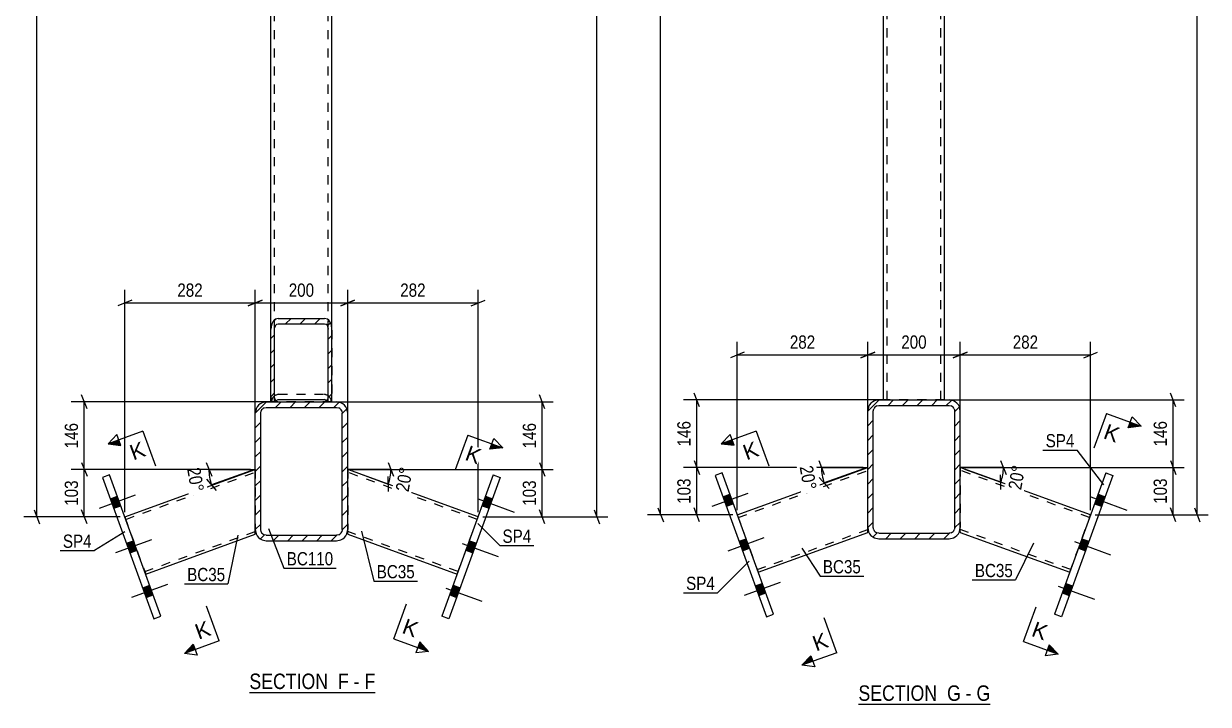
# Model space of a CAD drawing. Header units: millimetres. Extents: x 0 to 841, y 0 to 594.
# Drawn here: x 226.8 to 483, y 144.9 to 292.1 of the extents above; entities that cross this region are included whole.
import ezdxf

# ---------------------------------------------------------------- set-up
doc = ezdxf.new("R2010")
doc.units = ezdxf.units.MM
doc.linetypes.add('DXK_LINE_DOT2', pattern=[3.9198, 1.9599, -1.9599])
doc.styles.add('Arial', font='ARIAL.TTF', dxfattribs={"height": 0.2})
doc.styles.add('Arial Narrow', font='ARIALN.TTF', dxfattribs={"height": 0.2})

# ---------------------------------------------------------------- blocks, each defined once
blk = doc.blocks.new('Unknown-404205589-15 - 6584')
at = {"color": 6, "linetype": 'Continuous'}
blk.add_line((275.64, 147.47), (302.86, 147.47), dxfattribs=at)
at = {"color": 0, "linetype": 'Continuous'}
blk.add_wipeout([(293.75, 148.22), (293.75, 151.72), (275.64, 151.72), (275.64, 148.22)], dxfattribs=at)
at = {"color": 7, "linetype": 'Continuous', "style": 'Arial Narrow'}
blk.add_text('SECTION ', height=3.34, dxfattribs=at).set_placement((275.64, 148.22))
at = {"color": 0, "linetype": 'Continuous'}
blk.add_wipeout([(297.14, 148.22), (297.14, 151.72), (294.8, 151.72), (294.8, 148.22)], dxfattribs=at)
blk.add_wipeout([(299.47, 148.22), (299.47, 151.72), (298.19, 151.72), (298.19, 148.22)], dxfattribs=at)
at = {"color": 7, "linetype": 'Continuous', "style": 'Arial Narrow'}
blk.add_text('F', height=3.34, dxfattribs=at).set_placement((294.8, 148.22))
at = {"color": 0, "linetype": 'Continuous'}
blk.add_wipeout([(302.86, 148.22), (302.86, 151.72), (300.52, 151.72), (300.52, 148.22)], dxfattribs=at)
at = {"color": 7, "linetype": 'Continuous', "style": 'Arial Narrow'}
for s, p in [('F', (300.52, 148.22)), ('-', (298.19, 148.22))]:
    blk.add_text(s, height=3.34, dxfattribs=at).set_placement(p)
blk = doc.blocks.new('Unknown-404205589-16 - 6737')
at = {"color": 6, "linetype": 'Continuous'}
blk.add_line((407.32, 144.92), (435.82, 144.92), dxfattribs=at)
at = {"color": 0, "linetype": 'Continuous'}
blk.add_wipeout([(425.43, 145.67), (425.43, 149.17), (407.32, 149.17), (407.32, 145.67)], dxfattribs=at)
at = {"color": 7, "linetype": 'Continuous', "style": 'Arial Narrow'}
blk.add_text('SECTION ', height=3.34, dxfattribs=at).set_placement((407.32, 145.67))
at = {"color": 0, "linetype": 'Continuous'}
blk.add_wipeout([(429.46, 145.67), (429.46, 149.17), (426.48, 149.17), (426.48, 145.67)], dxfattribs=at)
at = {"color": 7, "linetype": 'Continuous', "style": 'Arial Narrow'}
blk.add_text('G', height=3.34, dxfattribs=at).set_placement((426.48, 145.67))
at = {"color": 0, "linetype": 'Continuous'}
blk.add_wipeout([(431.79, 145.67), (431.79, 149.17), (430.51, 149.17), (430.51, 145.67)], dxfattribs=at)
blk.add_wipeout([(435.82, 145.67), (435.82, 149.17), (432.84, 149.17), (432.84, 145.67)], dxfattribs=at)
at = {"color": 7, "linetype": 'Continuous', "style": 'Arial Narrow'}
for s, p in [('G', (432.84, 145.67)), ('-', (430.51, 145.67))]:
    blk.add_text(s, height=3.34, dxfattribs=at).set_placement(p)
blk = doc.blocks.new('Bolt-404205589-6600 - 6584')
at = {"linetype": 'Continuous'}
for points in [[(326.71, 189.92), (325.96, 187.85), (327.46, 187.3), (328.21, 189.37)], [(326.71, 189.92), (325.96, 187.85), (327.46, 187.3), (328.21, 189.37)], [(326.71, 189.92), (325.96, 187.85), (327.46, 187.3), (328.21, 189.37)], [(323.2, 180.29), (322.45, 178.22), (323.95, 177.67), (324.71, 179.74)], [(323.2, 180.29), (322.45, 178.22), (323.95, 177.67), (324.71, 179.74)], [(319.7, 170.65), (318.94, 168.59), (320.45, 168.04), (321.2, 170.11)], [(319.7, 170.65), (318.94, 168.59), (320.45, 168.04), (321.2, 170.11)], [(319.7, 170.65), (318.94, 168.59), (320.45, 168.04), (321.2, 170.11)]]:
    blk.add_hatch(color=1, dxfattribs=at).paths.add_polyline_path(points)
at = {"color": 1, "linetype": 'Continuous'}
for p, q in [((326.71, 189.92), (328.21, 189.37)), ((326.71, 189.92), (328.21, 189.37)), ((326.71, 189.92), (328.21, 189.37)), ((325.11, 189.33), (332.91, 186.49)), ((325.11, 189.33), (332.91, 186.49)), ((325.11, 189.33), (332.91, 186.49)), ((325.96, 187.85), (327.46, 187.3)), ((325.96, 187.85), (327.46, 187.3)), ((325.96, 187.85), (327.46, 187.3)), ((321.61, 179.7), (329.4, 176.86)), ((321.61, 179.7), (329.4, 176.86)), ((323.2, 180.29), (324.71, 179.74)), ((323.2, 180.29), (324.71, 179.74)), ((322.45, 178.22), (323.95, 177.67)), ((322.45, 178.22), (323.95, 177.67)), ((318.1, 170.06), (325.9, 167.23)), ((318.1, 170.06), (325.9, 167.23)), ((318.1, 170.06), (325.9, 167.23)), ((319.7, 170.65), (321.2, 170.11)), ((319.7, 170.65), (321.2, 170.11)), ((319.7, 170.65), (321.2, 170.11)), ((318.94, 168.59), (320.45, 168.04)), ((318.94, 168.59), (320.45, 168.04)), ((318.94, 168.59), (320.45, 168.04))]:
    blk.add_line(p, q, dxfattribs=at)
blk = doc.blocks.new('Part-404205589-6729 - 6584')
at = {"linetype": 'Continuous'}
h = blk.add_hatch(dxfattribs=at)
h.set_pattern_fill('', scale=0.7, style=0, pattern_type=0)
h.set_pattern_definition([(45, (280.2937, 211.4309), (-1.57154, 1.57154), [])])
h.paths.add_polyline_path([(280.29, 226.03), (280.29, 211.43), (280.42, 210.54), (280.53, 210.29), (281.79, 210.29), (281.59, 210.35), (281.33, 210.61), (281.15, 210.98), (281.09, 211.43), (281.09, 226.03), (281.15, 226.47), (281.33, 226.85), (281.59, 227.11), (281.89, 227.19), (291.89, 227.19), (292.2, 227.11), (292.46, 226.85), (292.63, 226.47), (292.69, 226.03), (292.69, 211.43), (292.63, 210.98), (292.46, 210.61), (292.2, 210.35), (291.99, 210.29), (293.26, 210.29), (293.37, 210.54), (293.49, 211.43), (293.49, 226.03), (293.37, 226.92), (293.03, 227.68), (292.51, 228.18), (291.89, 228.36), (281.89, 228.36), (281.28, 228.18), (280.76, 227.68), (280.42, 226.92)])
at = {"color": 2, "linetype": 'Continuous'}
for p, q in [((281.89, 228.36), (281.28, 228.18)), ((281.89, 228.36), (291.89, 228.36)), ((292.51, 228.18), (291.89, 228.36)), ((280.42, 226.92), (280.29, 226.03)), ((280.29, 211.43), (280.29, 226.03)), ((281.09, 226.03), (281.15, 226.47)), ((281.09, 211.43), (281.09, 226.03)), ((281.59, 227.11), (281.89, 227.19)), ((281.89, 227.19), (291.89, 227.19)), ((291.89, 227.19), (292.2, 227.11)), ((292.63, 226.47), (292.69, 226.03)), ((292.69, 211.43), (292.69, 226.03)), ((293.49, 226.03), (293.37, 226.92)), ((293.49, 211.43), (293.49, 226.03)), ((280.29, 210.29), (280.29, 211.43)), ((280.29, 211.43), (280.42, 210.54)), ((280.42, 210.54), (280.53, 210.29)), ((280.53, 210.29), (281.79, 210.29)), ((281.15, 210.98), (281.09, 211.43)), ((281.42, 210.52), (281.59, 210.69)), ((281.59, 210.69), (281.89, 210.78)), ((281.79, 210.29), (281.59, 210.35)), ((281.89, 210.78), (291.89, 210.78)), ((292.2, 210.69), (291.89, 210.78)), ((292.2, 210.35), (291.99, 210.29)), ((291.99, 210.29), (293.26, 210.29)), ((292.37, 210.52), (292.2, 210.69)), ((292.69, 211.43), (292.63, 210.98)), ((293.26, 210.29), (293.37, 210.54)), ((293.37, 210.54), (293.49, 211.43)), ((293.49, 210.29), (293.49, 211.43))]:
    blk.add_line(p, q, dxfattribs=at)
at = {"color": 7, "linetype": 'DXK_LINE_DOT2'}
for p, q in [((280.29, 211.43), (280.29, 226.03)), ((281.09, 210.29), (281.09, 226.03)), ((292.69, 210.29), (292.69, 226.03)), ((293.49, 211.43), (293.49, 226.03)), ((280.29, 210.29), (280.39, 210.29)), ((280.29, 210.29), (281.79, 210.29)), ((280.39, 210.29), (280.42, 210.5)), ((281.26, 210.29), (281.33, 210.43)), ((281.28, 211.77), (281.89, 211.94)), ((281.33, 210.43), (281.42, 210.52)), ((281.89, 211.94), (291.89, 211.94)), ((291.89, 211.94), (292.51, 211.77)), ((291.99, 210.29), (293.49, 210.29)), ((292.46, 210.43), (292.37, 210.52)), ((292.52, 210.29), (292.46, 210.43)), ((293.37, 210.5), (293.4, 210.29))]:
    blk.add_line(p, q, dxfattribs=at)
at = {"color": 2, "linetype": 'Continuous'}
for centre, radius, start, end in [((282.48, 226.43), 2.13, 124.4655, 166.7045), ((291.3, 226.43), 2.13, 13.2955, 55.5345), ((282.19, 226.23), 1.06, 124.4655, 166.7045), ((291.6, 226.23), 1.06, 13.2955, 55.5345), ((282.19, 211.23), 1.06, 193.2955, 235.5345), ((291.6, 211.23), 1.06, 304.4655, 346.7045)]:
    blk.add_arc(centre, radius, start, end, dxfattribs=at)
at = {"color": 7, "linetype": 'DXK_LINE_DOT2'}
for centre, start, end in [((282.48, 210.01), 124.4655, 166.7045), ((291.3, 210.01), 13.2955, 55.5345)]:
    blk.add_arc(centre, 2.13, start, end, dxfattribs=at)
blk = doc.blocks.new('Part-404205589-6653 - 6584')
at = {"linetype": 'Continuous'}
h = blk.add_hatch(dxfattribs=at)
h.set_pattern_fill('', scale=0.7, style=0, pattern_type=0)
h.set_pattern_definition([(45, (276.8937, 182.692), (-1.57154, 1.57154), [])])
h.paths.add_polyline_path([(276.89, 207.89), (276.89, 182.69), (277.08, 181.77), (277.6, 180.99), (278.38, 180.47), (279.29, 180.29), (294.49, 180.29), (295.41, 180.47), (296.19, 180.99), (296.71, 181.77), (296.89, 182.69), (296.89, 207.89), (296.71, 208.81), (296.19, 209.59), (295.41, 210.11), (294.49, 210.29), (279.29, 210.29), (278.38, 210.11), (277.6, 209.59), (277.08, 208.81)])
h.paths.add_polyline_path([(278.45, 208.74), (278.83, 209), (279.29, 209.09), (294.49, 209.09), (294.95, 209), (295.34, 208.74), (295.6, 208.35), (295.69, 207.89), (295.69, 182.69), (295.6, 182.23), (295.34, 181.84), (294.95, 181.58), (294.49, 181.49), (279.29, 181.49), (278.83, 181.58), (278.45, 181.84), (278.19, 182.23), (278.09, 182.69), (278.09, 207.89), (278.19, 208.35)])
at = {"color": 2, "linetype": 'Continuous'}
for p, q in [((279.29, 210.29), (278.38, 210.11)), ((279.29, 210.29), (294.49, 210.29)), ((295.41, 210.11), (294.49, 210.29)), ((277.08, 208.81), (276.89, 207.89)), ((276.89, 182.69), (276.89, 207.89)), ((278.09, 207.89), (278.19, 208.35)), ((278.09, 182.69), (278.09, 207.89)), ((278.83, 209), (279.29, 209.09)), ((279.29, 209.09), (294.49, 209.09)), ((294.49, 209.09), (294.95, 209)), ((295.6, 208.35), (295.69, 207.89)), ((295.69, 182.69), (295.69, 207.89)), ((296.89, 207.89), (296.71, 208.81)), ((296.89, 182.69), (296.89, 207.89)), ((276.89, 182.69), (277.08, 181.77)), ((278.19, 182.23), (278.09, 182.69)), ((295.69, 182.69), (295.6, 182.23)), ((296.71, 181.77), (296.89, 182.69)), ((278.38, 180.47), (279.29, 180.29)), ((279.29, 181.49), (278.83, 181.58)), ((279.29, 181.49), (294.49, 181.49)), ((279.29, 180.29), (294.49, 180.29)), ((294.95, 181.58), (294.49, 181.49)), ((294.49, 180.29), (295.41, 180.47))]:
    blk.add_line(p, q, dxfattribs=at)
for centre, radius, start, end in [((279.29, 207.89), 2.4, 112.5, 157.5), ((294.49, 207.89), 2.4, 22.5, 67.5), ((279.29, 207.89), 1.2, 112.5, 157.5), ((294.49, 207.89), 1.2, 22.5, 67.5), ((279.29, 182.69), 1.2, 202.5, 247.5), ((294.49, 182.69), 1.2, 292.5, 337.5), ((279.29, 182.69), 2.4, 202.5, 247.5), ((294.49, 182.69), 2.4, 292.5, 337.5)]:
    blk.add_arc(centre, radius, start, end, dxfattribs=at)
blk = doc.blocks.new('Bolt-404205589-6601 - 6584')
at = {"linetype": 'Continuous'}
for points in [[(245.58, 189.37), (246.33, 187.3), (247.83, 187.85), (247.08, 189.92)], [(245.58, 189.37), (246.33, 187.3), (247.83, 187.85), (247.08, 189.92)], [(245.58, 189.37), (246.33, 187.3), (247.83, 187.85), (247.08, 189.92)], [(249.08, 179.74), (249.83, 177.67), (251.34, 178.22), (250.58, 180.29)], [(249.08, 179.74), (249.83, 177.67), (251.34, 178.22), (250.58, 180.29)], [(252.59, 170.11), (253.34, 168.04), (254.84, 168.59), (254.09, 170.65)], [(252.59, 170.11), (253.34, 168.04), (254.84, 168.59), (254.09, 170.65)], [(252.59, 170.11), (253.34, 168.04), (254.84, 168.59), (254.09, 170.65)]]:
    blk.add_hatch(color=1, dxfattribs=at).paths.add_polyline_path(points)
at = {"color": 1, "linetype": 'Continuous'}
for p, q in [((243.23, 187.34), (251.03, 190.18)), ((243.23, 187.34), (251.03, 190.18)), ((243.23, 187.34), (251.03, 190.18)), ((245.58, 189.37), (247.08, 189.92)), ((245.58, 189.37), (247.08, 189.92)), ((245.58, 189.37), (247.08, 189.92)), ((246.33, 187.3), (247.83, 187.85)), ((246.33, 187.3), (247.83, 187.85)), ((246.33, 187.3), (247.83, 187.85)), ((246.73, 177.71), (254.53, 180.55)), ((246.73, 177.71), (254.53, 180.55)), ((249.08, 179.74), (250.58, 180.29)), ((249.08, 179.74), (250.58, 180.29)), ((249.83, 177.67), (251.34, 178.22)), ((249.83, 177.67), (251.34, 178.22)), ((250.24, 168.08), (258.04, 170.92)), ((250.24, 168.08), (258.04, 170.92)), ((250.24, 168.08), (258.04, 170.92)), ((252.59, 170.11), (254.09, 170.65)), ((252.59, 170.11), (254.09, 170.65)), ((252.59, 170.11), (254.09, 170.65)), ((253.34, 168.04), (254.84, 168.59)), ((253.34, 168.04), (254.84, 168.59)), ((253.34, 168.04), (254.84, 168.59))]:
    blk.add_line(p, q, dxfattribs=at)
blk = doc.blocks.new('Part-404205589-6676 - 6584')
at = {"color": 2, "linetype": 'Continuous'}
for p, q in [((328.38, 194.52), (317.27, 163.98)), ((329.89, 193.97), (318.77, 163.43)), ((328.38, 194.52), (329.89, 193.97)), ((318.77, 163.43), (317.27, 163.98))]:
    blk.add_line(p, q, dxfattribs=at)
blk = doc.blocks.new('Part-404205589-6677 - 6584')
at = {"color": 2, "linetype": 'Continuous'}
for p, q in [((245.4, 194.52), (243.9, 193.97)), ((243.9, 193.97), (255.01, 163.43)), ((256.52, 163.98), (245.4, 194.52)), ((255.01, 163.43), (256.52, 163.98))]:
    blk.add_line(p, q, dxfattribs=at)
blk = doc.blocks.new('Part-404205589-6693 - 6584')
at = {"color": 2, "linetype": 'Continuous'}
for p, q in [((325.08, 185.45), (296.89, 195.71)), ((296.89, 181.76), (296.89, 182.69)), ((296.89, 181.76), (296.89, 181.67)), ((296.89, 181.67), (320.57, 173.05))]:
    blk.add_line(p, q, dxfattribs=at)
at = {"color": 7, "linetype": 'DXK_LINE_DOT2'}
for p, q in [((296.89, 195.62), (296.89, 195.71)), ((296.89, 195.71), (296.89, 182.69)), ((324.88, 184.89), (296.89, 195.08)), ((320.57, 173.05), (325.08, 185.45)), ((320.77, 173.61), (296.89, 182.31))]:
    blk.add_line(p, q, dxfattribs=at)
blk = doc.blocks.new('Part-404205589-6703 - 6584')
at = {"color": 7, "linetype": 'DXK_LINE_DOT2'}
for p, q in [((280.29, 210.29), (280.29, 225.84)), ((281.09, 210.29), (281.09, 225.84)), ((292.69, 210.29), (292.69, 225.84)), ((293.49, 225.84), (293.49, 210.29)), ((280.29, 210.29), (280.39, 210.29)), ((281.46, 210.29), (280.29, 210.29)), ((280.42, 210.5), (280.39, 210.29)), ((281.26, 210.29), (281.33, 210.43)), ((281.59, 211.85), (281.28, 211.77)), ((281.33, 210.43), (281.59, 210.69)), ((281.89, 211.94), (281.59, 211.85)), ((281.59, 210.69), (281.89, 210.78)), ((281.89, 211.94), (291.89, 211.94)), ((281.89, 210.78), (291.89, 210.78)), ((292.46, 211.78), (291.89, 211.94)), ((291.89, 210.78), (292.2, 210.69)), ((292.2, 210.69), (292.46, 210.43)), ((293.49, 210.29), (292.33, 210.29)), ((292.51, 211.77), (292.46, 211.78)), ((292.46, 210.43), (292.52, 210.29)), ((293.4, 210.29), (293.37, 210.5)), ((293.49, 210.29), (293.4, 210.29))]:
    blk.add_line(p, q, dxfattribs=at)
for centre, start, end in [((282.48, 210.01), 124.4664, 166.7051), ((291.3, 210.01), 13.2949, 55.5336)]:
    blk.add_arc(centre, 2.13, start, end, dxfattribs=at)
blk = doc.blocks.new('Part-404205589-6709 - 6584')
at = {"color": 2, "linetype": 'Continuous'}
for p, q in [((248.7, 185.45), (276.89, 195.71)), ((276.89, 181.67), (276.89, 182.69)), ((253.22, 173.05), (276.89, 181.67))]:
    blk.add_line(p, q, dxfattribs=at)
at = {"color": 7, "linetype": 'DXK_LINE_DOT2'}
for p, q in [((248.91, 184.89), (276.89, 195.08)), ((276.89, 195.62), (276.89, 195.71)), ((276.89, 195.71), (276.89, 182.69)), ((248.7, 185.45), (253.22, 173.05)), ((253.01, 173.61), (276.89, 182.31))]:
    blk.add_line(p, q, dxfattribs=at)
blk = doc.blocks.new('Part-404205589-6717 - 6584')
at = {"color": 7, "linetype": 'DXK_LINE_DOT2'}
for p, q in [((293.49, 499.29), (280.29, 499.29)), ((280.29, 483.56), (280.29, 499.29)), ((281.09, 210.29), (281.09, 499.29)), ((292.69, 210.29), (292.69, 499.29)), ((293.49, 483.56), (293.49, 499.29)), ((280.29, 210.29), (280.29, 226.03)), ((293.49, 210.29), (293.49, 226.03)), ((293.49, 210.29), (280.29, 210.29))]:
    blk.add_line(p, q, dxfattribs=at)
at = {"color": 2, "linetype": 'Continuous'}
for p, q in [((280.29, 226.03), (280.29, 483.56)), ((293.49, 226.03), (293.49, 483.56))]:
    blk.add_line(p, q, dxfattribs=at)
blk = doc.blocks.new('Part-404205589-6786 - 6737')
at = {"color": 2, "linetype": 'Continuous'}
for p, q in [((457.52, 185.87), (429.33, 196.13)), ((429.33, 182.18), (429.33, 183.11)), ((429.33, 182.18), (429.33, 182.08)), ((429.33, 182.08), (453, 173.47))]:
    blk.add_line(p, q, dxfattribs=at)
at = {"color": 7, "linetype": 'DXK_LINE_DOT2'}
for p, q in [((429.33, 196.03), (429.33, 196.13)), ((429.33, 196.13), (429.33, 183.11)), ((457.31, 185.31), (429.33, 195.49)), ((453, 173.47), (457.52, 185.87)), ((453.21, 174.03), (429.33, 182.72))]:
    blk.add_line(p, q, dxfattribs=at)
blk = doc.blocks.new('Part-404205589-6755 - 6737')
at = {"color": 2, "linetype": 'Continuous'}
for p, q in [((381.13, 185.87), (409.33, 196.13)), ((385.65, 173.47), (409.33, 182.09)), ((409.33, 182.09), (409.33, 183.11))]:
    blk.add_line(p, q, dxfattribs=at)
at = {"color": 7, "linetype": 'DXK_LINE_DOT2'}
for p, q in [((381.34, 185.31), (409.33, 195.49)), ((409.33, 196.04), (409.33, 196.13)), ((409.33, 183.11), (409.33, 196.13)), ((381.13, 185.87), (385.65, 173.47)), ((385.44, 174.03), (409.33, 182.72))]:
    blk.add_line(p, q, dxfattribs=at)
blk = doc.blocks.new('Part-404205589-6777 - 6737')
at = {"color": 2, "linetype": 'Continuous'}
for p, q in [((460.82, 194.94), (449.7, 164.4)), ((460.82, 194.94), (462.32, 194.39)), ((462.32, 194.39), (451.2, 163.85)), ((451.2, 163.85), (449.7, 164.4))]:
    blk.add_line(p, q, dxfattribs=at)
blk = doc.blocks.new('Part-404205589-6797 - 6737')
at = {"color": 2, "linetype": 'Continuous'}
for p, q in [((412.73, 386.56), (412.73, 499.71)), ((425.93, 386.56), (425.93, 499.71)), ((412.73, 354.04), (412.73, 354.93)), ((425.93, 354.04), (425.93, 354.93)), ((412.73, 210.71), (412.73, 323.85)), ((425.93, 210.71), (425.93, 323.85))]:
    blk.add_line(p, q, dxfattribs=at)
at = {"color": 7, "linetype": 'DXK_LINE_DOT2'}
for p, q in [((425.93, 499.71), (412.73, 499.71)), ((413.53, 210.71), (413.53, 499.71)), ((425.13, 210.71), (425.13, 499.71)), ((412.73, 354.93), (412.73, 386.56)), ((425.93, 354.93), (425.93, 386.56)), ((412.73, 323.85), (412.73, 354.04)), ((425.93, 323.85), (425.93, 354.04)), ((425.93, 210.71), (412.73, 210.71))]:
    blk.add_line(p, q, dxfattribs=at)
blk = doc.blocks.new('Part-404205589-6800 - 6737')
at = {"color": 2, "linetype": 'Continuous'}
for p, q in [((377.83, 194.94), (376.33, 194.39)), ((388.95, 164.4), (377.83, 194.94)), ((376.33, 194.39), (387.45, 163.85)), ((387.45, 163.85), (388.95, 164.4))]:
    blk.add_line(p, q, dxfattribs=at)
blk = doc.blocks.new('Part-404205589-6817 - 6737')
at = {"linetype": 'Continuous'}
h = blk.add_hatch(dxfattribs=at)
h.set_pattern_fill('', scale=0.7, style=0, pattern_type=0)
h.set_pattern_definition([(45, (409.3254, 183.1085), (-1.57154, 1.57154), [])])
h.paths.add_polyline_path([(409.33, 208.31), (409.33, 183.11), (409.51, 182.19), (410.03, 181.41), (410.81, 180.89), (411.73, 180.71), (426.93, 180.71), (427.84, 180.89), (428.62, 181.41), (429.14, 182.19), (429.33, 183.11), (429.33, 208.31), (429.14, 209.23), (428.62, 210.01), (427.84, 210.53), (426.93, 210.71), (411.73, 210.71), (410.81, 210.53), (410.03, 210.01), (409.51, 209.23)])
h.paths.add_polyline_path([(410.88, 209.16), (411.27, 209.42), (411.73, 209.51), (426.93, 209.51), (427.38, 209.42), (427.77, 209.16), (428.03, 208.77), (428.13, 208.31), (428.13, 183.11), (428.03, 182.65), (427.77, 182.26), (427.38, 182), (426.93, 181.91), (411.73, 181.91), (411.27, 182), (410.88, 182.26), (410.62, 182.65), (410.53, 183.11), (410.53, 208.31), (410.62, 208.77)])
at = {"color": 2, "linetype": 'Continuous'}
for p, q in [((411.73, 210.71), (410.81, 210.53)), ((411.73, 210.71), (426.93, 210.71)), ((427.84, 210.53), (426.93, 210.71)), ((409.51, 209.23), (409.33, 208.31)), ((409.33, 183.11), (409.33, 208.31)), ((410.53, 208.31), (410.62, 208.77)), ((410.53, 183.11), (410.53, 208.31)), ((411.27, 209.42), (411.73, 209.51)), ((411.73, 209.51), (426.93, 209.51)), ((426.93, 209.51), (427.38, 209.42)), ((428.03, 208.77), (428.13, 208.31)), ((428.13, 183.11), (428.13, 208.31)), ((429.33, 208.31), (429.14, 209.23)), ((429.33, 183.11), (429.33, 208.31)), ((409.33, 183.11), (409.51, 182.19)), ((410.62, 182.65), (410.53, 183.11)), ((411.73, 181.91), (411.27, 182)), ((411.73, 181.91), (426.93, 181.91)), ((427.38, 182), (426.93, 181.91)), ((428.13, 183.11), (428.03, 182.65)), ((429.14, 182.19), (429.33, 183.11)), ((410.81, 180.89), (411.73, 180.71)), ((411.73, 180.71), (426.93, 180.71)), ((426.93, 180.71), (427.84, 180.89))]:
    blk.add_line(p, q, dxfattribs=at)
for centre, radius, start, end in [((411.73, 208.31), 2.4, 112.5, 157.5), ((426.93, 208.31), 2.4, 22.5, 67.5), ((411.73, 208.31), 1.2, 112.5, 157.5), ((426.93, 208.31), 1.2, 22.5, 67.5), ((411.73, 183.11), 2.4, 202.5, 247.5), ((411.73, 183.11), 1.2, 202.5, 247.5), ((426.93, 183.11), 1.2, 292.5, 337.5), ((426.93, 183.11), 2.4, 292.5, 337.5)]:
    blk.add_arc(centre, radius, start, end, dxfattribs=at)
blk = doc.blocks.new('Bolt-404205589-6856 - 6737')
at = {"linetype": 'Continuous'}
for points in [[(378.01, 189.79), (378.76, 187.72), (380.26, 188.27), (379.51, 190.34)], [(378.01, 189.79), (378.76, 187.72), (380.26, 188.27), (379.51, 190.34)], [(378.01, 189.79), (378.76, 187.72), (380.26, 188.27), (379.51, 190.34)], [(381.51, 180.16), (382.26, 178.09), (383.77, 178.64), (383.02, 180.7)], [(381.51, 180.16), (382.26, 178.09), (383.77, 178.64), (383.02, 180.7)], [(385.02, 170.52), (385.77, 168.46), (387.27, 169), (386.52, 171.07)], [(385.02, 170.52), (385.77, 168.46), (387.27, 169), (386.52, 171.07)], [(385.02, 170.52), (385.77, 168.46), (387.27, 169), (386.52, 171.07)]]:
    blk.add_hatch(color=1, dxfattribs=at).paths.add_polyline_path(points)
at = {"color": 1, "linetype": 'Continuous'}
for p, q in [((375.66, 187.76), (383.46, 190.6)), ((375.66, 187.76), (383.46, 190.6)), ((375.66, 187.76), (383.46, 190.6)), ((378.01, 189.79), (379.51, 190.34)), ((378.01, 189.79), (379.51, 190.34)), ((378.01, 189.79), (379.51, 190.34)), ((378.76, 187.72), (380.26, 188.27)), ((378.76, 187.72), (380.26, 188.27)), ((378.76, 187.72), (380.26, 188.27)), ((379.16, 178.13), (386.96, 180.97)), ((379.16, 178.13), (386.96, 180.97)), ((381.51, 180.16), (383.02, 180.7)), ((381.51, 180.16), (383.02, 180.7)), ((382.26, 178.09), (383.77, 178.64)), ((382.26, 178.09), (383.77, 178.64)), ((382.67, 168.5), (390.47, 171.34)), ((382.67, 168.5), (390.47, 171.34)), ((382.67, 168.5), (390.47, 171.34)), ((385.02, 170.52), (386.52, 171.07)), ((385.02, 170.52), (386.52, 171.07)), ((385.02, 170.52), (386.52, 171.07)), ((385.77, 168.46), (387.27, 169)), ((385.77, 168.46), (387.27, 169)), ((385.77, 168.46), (387.27, 169))]:
    blk.add_line(p, q, dxfattribs=at)
blk = doc.blocks.new('Bolt-404205589-6857 - 6737')
at = {"linetype": 'Continuous'}
for points in [[(459.14, 190.33), (458.39, 188.27), (459.89, 187.72), (460.64, 189.79)], [(459.14, 190.33), (458.39, 188.27), (459.89, 187.72), (460.64, 189.79)], [(459.14, 190.33), (458.39, 188.27), (459.89, 187.72), (460.64, 189.79)], [(455.63, 180.7), (454.88, 178.64), (456.39, 178.09), (457.14, 180.16)], [(455.63, 180.7), (454.88, 178.64), (456.39, 178.09), (457.14, 180.16)], [(452.13, 171.07), (451.38, 169), (452.88, 168.46), (453.63, 170.52)], [(452.13, 171.07), (451.38, 169), (452.88, 168.46), (453.63, 170.52)], [(452.13, 171.07), (451.38, 169), (452.88, 168.46), (453.63, 170.52)]]:
    blk.add_hatch(color=1, dxfattribs=at).paths.add_polyline_path(points)
at = {"color": 1, "linetype": 'Continuous'}
for p, q in [((457.54, 189.75), (465.34, 186.91)), ((457.54, 189.75), (465.34, 186.91)), ((457.54, 189.75), (465.34, 186.91)), ((459.14, 190.33), (460.64, 189.79)), ((459.14, 190.33), (460.64, 189.79)), ((459.14, 190.33), (460.64, 189.79)), ((458.39, 188.27), (459.89, 187.72)), ((458.39, 188.27), (459.89, 187.72)), ((458.39, 188.27), (459.89, 187.72)), ((454.04, 180.11), (461.84, 177.27)), ((454.04, 180.11), (461.84, 177.27)), ((455.63, 180.7), (457.14, 180.16)), ((455.63, 180.7), (457.14, 180.16)), ((454.88, 178.64), (456.39, 178.09)), ((454.88, 178.64), (456.39, 178.09)), ((450.53, 170.48), (458.33, 167.64)), ((450.53, 170.48), (458.33, 167.64)), ((450.53, 170.48), (458.33, 167.64)), ((452.13, 171.07), (453.63, 170.52)), ((452.13, 171.07), (453.63, 170.52)), ((452.13, 171.07), (453.63, 170.52)), ((451.38, 169), (452.88, 168.46)), ((451.38, 169), (452.88, 168.46)), ((451.38, 169), (452.88, 168.46))]:
    blk.add_line(p, q, dxfattribs=at)
blk = doc.blocks.new('AngleDimension-404205589-10731 - 6584')
at = {"color": 7, "linetype": 'Continuous'}
for p, q in [((305.62, 197.21), (306.82, 194.21)), ((306.22, 195.71), (296.89, 195.71)), ((305.66, 192.52), (296.89, 195.71)), ((297.83, 195.37), (305.66, 192.52)), ((305.71, 190.91), (305.61, 194.14))]:
    blk.add_line(p, q, dxfattribs=at)
blk.add_arc((296.89, 195.71), 9.33, 340, 0, dxfattribs=at)
at = {"color": 0}
blk.add_wipeout([(311.66, 196.39), (307.53, 197.12), (306.4, 190.76), (310.54, 190.03)], dxfattribs=at)
at = {"color": 3, "style": 'Arial Narrow'}
blk.add_text('20°', height=2.863, rotation=80.0021, dxfattribs=at).set_placement((310.05, 190.72))
blk = doc.blocks.new('StraightDimension-404205589-10597 - 6584')
at = {"color": 7, "linetype": 'Continuous'}
for p, q in [((338.35, 197.21), (339.55, 194.21)), ((297.89, 195.71), (341.35, 195.71)), ((338.95, 185.45), (338.95, 195.71)), ((326.08, 185.45), (341.35, 185.45)), ((339.55, 183.95), (338.35, 186.95))]:
    blk.add_line(p, q, dxfattribs=at)
at = {"color": 0}
blk.add_wipeout([(338.2, 193.93), (334, 193.93), (334, 187.24), (338.2, 187.24)], dxfattribs=at)
at = {"color": 3, "style": 'Arial Narrow'}
blk.add_text('103', height=2.863, rotation=90.0002, dxfattribs=at).set_placement((337.6, 187.84))
blk = doc.blocks.new('StraightDimension-404205589-10596 - 6584')
at = {"color": 7, "linetype": 'Continuous'}
for p, q in [((294.49, 210.29), (341.35, 210.29)), ((339.55, 208.79), (338.35, 211.79)), ((338.95, 195.71), (338.95, 210.29)), ((338.35, 197.21), (339.55, 194.21)), ((297.89, 195.71), (341.35, 195.71))]:
    blk.add_line(p, q, dxfattribs=at)
at = {"color": 0}
blk.add_wipeout([(338.2, 206.35), (334, 206.35), (334, 199.66), (338.2, 199.66)], dxfattribs=at)
at = {"color": 3, "style": 'Arial Narrow'}
blk.add_text('146', height=2.863, rotation=90.0002, dxfattribs=at).set_placement((337.6, 200.26))
blk = doc.blocks.new('StraightDimension-404205589-10532 - 6584')
at = {"color": 7, "linetype": 'Continuous'}
for p, q in [((239.33, 197.21), (240.53, 194.21)), ((275.89, 195.71), (237.08, 195.71)), ((239.93, 185.45), (239.93, 195.71)), ((247.7, 185.45), (237.08, 185.45)), ((240.53, 183.95), (239.33, 186.95))]:
    blk.add_line(p, q, dxfattribs=at)
at = {"color": 0}
blk.add_wipeout([(239.18, 193.93), (234.98, 193.93), (234.98, 187.24), (239.18, 187.24)], dxfattribs=at)
at = {"color": 3, "style": 'Arial Narrow'}
blk.add_text('103', height=2.863, rotation=90.0002, dxfattribs=at).set_placement((238.58, 187.84))
blk = doc.blocks.new('StraightDimension-404205589-10644 - 6584')
at = {"color": 7, "linetype": 'Continuous'}
for p, q in [((296.89, 196.62), (296.89, 234.53)), ((325.08, 186.45), (325.08, 234.53)), ((298.39, 232.28), (295.39, 231.08)), ((296.89, 231.68), (325.08, 231.68)), ((323.58, 231.08), (326.58, 232.28))]:
    blk.add_line(p, q, dxfattribs=at)
at = {"color": 0}
blk.add_wipeout([(314.33, 232.43), (314.33, 236.63), (307.65, 236.63), (307.65, 232.43)], dxfattribs=at)
at = {"color": 3, "style": 'Arial Narrow'}
blk.add_text('282', height=2.863, dxfattribs=at).set_placement((308.25, 233.03))
blk = doc.blocks.new('StraightDimension-404205589-10646 - 6584')
at = {"color": 7, "linetype": 'Continuous'}
for p, q in [((248.7, 186.45), (248.7, 234.53)), ((276.89, 196.67), (276.89, 234.53)), ((250.2, 232.28), (247.2, 231.08)), ((248.7, 231.68), (276.89, 231.68)), ((275.39, 231.08), (278.39, 232.28))]:
    blk.add_line(p, q, dxfattribs=at)
at = {"color": 0}
blk.add_wipeout([(266.14, 232.43), (266.14, 236.63), (259.46, 236.63), (259.46, 232.43)], dxfattribs=at)
at = {"color": 3, "style": 'Arial Narrow'}
blk.add_text('282', height=2.863, dxfattribs=at).set_placement((260.06, 233.03))
blk = doc.blocks.new('AngleDimension-404205589-10723 - 6584')
at = {"color": 7, "linetype": 'Continuous'}
for p, q in [((266.29, 197.21), (267.49, 194.21)), ((266.89, 195.71), (276.89, 195.71)), ((267.48, 192.35), (276.89, 195.71)), ((275.95, 195.38), (267.48, 192.35)), ((268.55, 191.14), (266.41, 193.56))]:
    blk.add_line(p, q, dxfattribs=at)
blk.add_arc((276.89, 195.71), 10, 180, 199.6538, dxfattribs=at)
at = {"color": 0}
blk.add_wipeout([(262.57, 189.95), (266.7, 190.67), (265.6, 197.04), (261.46, 196.32)], dxfattribs=at)
at = {"color": 3, "style": 'Arial Narrow'}
blk.add_text('20°', height=2.863, rotation=-80.174, dxfattribs=at).set_placement((262.16, 195.83))
blk = doc.blocks.new('StraightDimension-404205589-10531 - 6584')
at = {"color": 7, "linetype": 'Continuous'}
for p, q in [((280.79, 210.29), (237.08, 210.29)), ((240.53, 208.79), (239.33, 211.79)), ((239.93, 195.71), (239.93, 210.29)), ((239.33, 197.21), (240.53, 194.21)), ((275.89, 195.71), (237.08, 195.71))]:
    blk.add_line(p, q, dxfattribs=at)
at = {"color": 0}
blk.add_wipeout([(239.18, 206.35), (234.98, 206.35), (234.98, 199.66), (239.18, 199.66)], dxfattribs=at)
at = {"color": 3, "style": 'Arial Narrow'}
blk.add_text('146', height=2.863, rotation=90.0002, dxfattribs=at).set_placement((238.58, 200.26))
blk = doc.blocks.new('StraightDimension-404205589-10566 - 6584')
at = {"color": 7, "linetype": 'Continuous'}
for p, q in [((229.69, 185.45), (229.69, 518.59)), ((247.7, 185.45), (226.84, 185.45)), ((229.09, 186.95), (230.29, 183.95))]:
    blk.add_line(p, q, dxfattribs=at)
blk = doc.blocks.new('StraightDimension-404205589-10618 - 6584')
at = {"color": 7, "linetype": 'Continuous'}
for p, q in [((350.76, 185.45), (350.76, 518.59)), ((326.08, 185.45), (353.16, 185.45)), ((350.16, 186.95), (351.36, 183.95))]:
    blk.add_line(p, q, dxfattribs=at)
blk = doc.blocks.new('StraightDimension-404205589-10645 - 6584')
at = {"color": 7, "linetype": 'Continuous'}
for p, q in [((276.89, 196.67), (276.89, 234.53)), ((296.89, 196.62), (296.89, 234.53)), ((278.39, 232.28), (275.39, 231.08)), ((276.89, 231.68), (296.89, 231.68)), ((295.39, 231.08), (298.39, 232.28))]:
    blk.add_line(p, q, dxfattribs=at)
at = {"color": 0}
blk.add_wipeout([(290.24, 232.43), (290.24, 236.63), (283.55, 236.63), (283.55, 232.43)], dxfattribs=at)
at = {"color": 3, "style": 'Arial Narrow'}
blk.add_text('200', height=2.863, dxfattribs=at).set_placement((284.15, 233.03))
blk = doc.blocks.new('StraightDimension-404205589-10787 - 6737')
at = {"color": 7, "linetype": 'Continuous'}
for p, q in [((371.77, 197.63), (372.97, 194.63)), ((408.33, 196.13), (369.52, 196.13)), ((372.37, 185.87), (372.37, 196.13)), ((372.97, 184.37), (371.77, 187.37)), ((380.13, 185.87), (369.52, 185.87))]:
    blk.add_line(p, q, dxfattribs=at)
at = {"color": 0}
blk.add_wipeout([(371.62, 194.34), (367.42, 194.34), (367.42, 187.66), (371.62, 187.66)], dxfattribs=at)
at = {"color": 3, "style": 'Arial Narrow'}
blk.add_text('103', height=2.863, rotation=90.0002, dxfattribs=at).set_placement((371.02, 188.26))
blk = doc.blocks.new('StraightDimension-404205589-10793 - 6737')
at = {"color": 7, "linetype": 'Continuous'}
for p, q in [((480.56, 185.87), (480.56, 519.01)), ((479.96, 187.37), (481.16, 184.37)), ((458.52, 185.87), (482.96, 185.87))]:
    blk.add_line(p, q, dxfattribs=at)
blk = doc.blocks.new('StraightDimension-404205589-11308 - 6737')
at = {"color": 7, "linetype": 'Continuous'}
for p, q in [((429.33, 202.53), (429.33, 223.3)), ((457.52, 186.87), (457.52, 223.3)), ((430.83, 221.05), (427.83, 219.85)), ((429.33, 220.45), (457.52, 220.45)), ((456.02, 219.85), (459.02, 221.05))]:
    blk.add_line(p, q, dxfattribs=at)
at = {"color": 0}
blk.add_wipeout([(446.76, 221.2), (446.76, 225.4), (440.08, 225.4), (440.08, 221.2)], dxfattribs=at)
at = {"color": 3, "style": 'Arial Narrow'}
blk.add_text('282', height=2.863, dxfattribs=at).set_placement((440.68, 221.8))
blk = doc.blocks.new('StraightDimension-404205589-10789 - 6737')
at = {"color": 7, "linetype": 'Continuous'}
for p, q in [((413.23, 210.71), (369.52, 210.71)), ((372.97, 209.21), (371.77, 212.21)), ((372.37, 196.13), (372.37, 210.71)), ((371.77, 197.63), (372.97, 194.63)), ((408.33, 196.13), (369.52, 196.13))]:
    blk.add_line(p, q, dxfattribs=at)
at = {"color": 0}
blk.add_wipeout([(371.62, 206.76), (367.42, 206.76), (367.42, 200.08), (371.62, 200.08)], dxfattribs=at)
at = {"color": 3, "style": 'Arial Narrow'}
blk.add_text('146', height=2.863, rotation=90.0002, dxfattribs=at).set_placement((371.02, 200.68))
blk = doc.blocks.new('AngleDimension-404205589-10779 - 6737')
at = {"color": 7, "linetype": 'Continuous'}
for p, q in [((438.05, 197.63), (439.25, 194.63)), ((438.65, 196.13), (429.33, 196.13)), ((438.09, 192.94), (429.33, 196.13)), ((430.27, 195.79), (438.09, 192.94)), ((438.14, 191.33), (438.04, 194.56))]:
    blk.add_line(p, q, dxfattribs=at)
blk.add_arc((429.33, 196.13), 9.33, 340, 0, dxfattribs=at)
at = {"color": 0}
blk.add_wipeout([(444.09, 196.81), (439.96, 197.54), (438.84, 191.17), (442.97, 190.45)], dxfattribs=at)
at = {"color": 3, "style": 'Arial Narrow'}
blk.add_text('20°', height=2.863, rotation=80.0021, dxfattribs=at).set_placement((442.49, 191.14))
blk = doc.blocks.new('AngleDimension-404205589-10781 - 6737')
at = {"color": 7, "linetype": 'Continuous'}
for p, q in [((398.73, 197.63), (399.93, 194.63)), ((399.33, 196.13), (409.33, 196.13)), ((399.91, 192.77), (409.33, 196.13)), ((408.38, 195.8), (399.91, 192.77)), ((400.98, 191.56), (398.84, 193.98))]:
    blk.add_line(p, q, dxfattribs=at)
blk.add_arc((409.33, 196.13), 10, 180, 199.6538, dxfattribs=at)
at = {"color": 0}
blk.add_wipeout([(395, 190.37), (399.14, 191.09), (398.03, 197.45), (393.9, 196.74)], dxfattribs=at)
at = {"color": 3, "style": 'Arial Narrow'}
blk.add_text('20°', height=2.863, rotation=-80.174, dxfattribs=at).set_placement((394.59, 196.25))
blk = doc.blocks.new('StraightDimension-404205589-10790 - 6737')
at = {"color": 7, "linetype": 'Continuous'}
for p, q in [((364.54, 185.87), (364.54, 519.01)), ((363.94, 187.37), (365.14, 184.37)), ((380.13, 185.87), (361.69, 185.87))]:
    blk.add_line(p, q, dxfattribs=at)
blk = doc.blocks.new('StraightDimension-404205589-10974 - 6737')
at = {"color": 7, "linetype": 'Continuous'}
for p, q in [((426.93, 210.71), (477.76, 210.71)), ((475.96, 209.21), (474.76, 212.21)), ((475.36, 196.13), (475.36, 210.71)), ((474.76, 197.63), (475.96, 194.63)), ((430.33, 196.13), (477.76, 196.13))]:
    blk.add_line(p, q, dxfattribs=at)
at = {"color": 0}
blk.add_wipeout([(474.61, 206.76), (470.41, 206.76), (470.41, 200.08), (474.61, 200.08)], dxfattribs=at)
at = {"color": 3, "style": 'Arial Narrow'}
blk.add_text('146', height=2.863, rotation=90.0002, dxfattribs=at).set_placement((474.01, 200.68))
blk = doc.blocks.new('StraightDimension-404205589-10975 - 6737')
at = {"color": 7, "linetype": 'Continuous'}
for p, q in [((474.76, 197.63), (475.96, 194.63)), ((430.33, 196.13), (477.76, 196.13)), ((475.36, 185.87), (475.36, 196.13)), ((475.96, 184.37), (474.76, 187.37)), ((458.52, 185.87), (477.76, 185.87))]:
    blk.add_line(p, q, dxfattribs=at)
at = {"color": 0}
blk.add_wipeout([(474.61, 194.34), (470.41, 194.34), (470.41, 187.66), (474.61, 187.66)], dxfattribs=at)
at = {"color": 3, "style": 'Arial Narrow'}
blk.add_text('103', height=2.863, rotation=90.0002, dxfattribs=at).set_placement((474.01, 188.26))
blk = doc.blocks.new('StraightDimension-404205589-11309 - 6737')
at = {"color": 7, "linetype": 'Continuous'}
for p, q in [((409.33, 197.13), (409.33, 223.3)), ((429.33, 202.53), (429.33, 223.3)), ((410.83, 221.05), (407.83, 219.85)), ((409.33, 220.45), (429.33, 220.45)), ((427.83, 219.85), (430.83, 221.05))]:
    blk.add_line(p, q, dxfattribs=at)
at = {"color": 0}
blk.add_wipeout([(422.67, 221.2), (422.67, 225.4), (415.98, 225.4), (415.98, 221.2)], dxfattribs=at)
at = {"color": 3, "style": 'Arial Narrow'}
blk.add_text('200', height=2.863, dxfattribs=at).set_placement((416.58, 221.8))
blk = doc.blocks.new('StraightDimension-404205589-11310 - 6737')
at = {"color": 7, "linetype": 'Continuous'}
for p, q in [((381.13, 186.87), (381.13, 223.3)), ((409.33, 197.13), (409.33, 223.3)), ((382.63, 221.05), (379.63, 219.85)), ((381.13, 220.45), (409.33, 220.45)), ((407.83, 219.85), (410.83, 221.05))]:
    blk.add_line(p, q, dxfattribs=at)
at = {"color": 0}
blk.add_wipeout([(398.57, 221.2), (398.57, 225.4), (391.89, 225.4), (391.89, 221.2)], dxfattribs=at)
at = {"color": 3, "style": 'Arial Narrow'}
blk.add_text('282', height=2.863, dxfattribs=at).set_placement((392.49, 221.8))
blk = doc.blocks.new('Mark-404205589-10214 - 6584')
at = {"color": 0}
blk.add_wipeout([(293.77, 174.96), (293.77, 177.96), (283.72, 177.96), (283.72, 174.96)], dxfattribs=at)
blk.add_wipeout([(293.77, 174.96), (293.77, 177.96), (283.72, 177.96), (283.72, 174.96)], dxfattribs=at)
at = {"color": 30, "linetype": 'Continuous'}
for p, q in [((279.77, 182.94), (283.12, 174.36)), ((283.12, 174.36), (294.37, 174.36))]:
    blk.add_line(p, q, dxfattribs=at)
at = {"color": 3, "style": 'Arial Narrow'}
blk.add_text('BC110', height=2.863, dxfattribs=at).set_placement((283.72, 174.96))
blk = doc.blocks.new('Mark-404205589-10223 - 6584')
at = {"color": 0}
blk.add_wipeout([(241.54, 178.75), (241.54, 181.75), (235.32, 181.75), (235.32, 178.75)], dxfattribs=at)
blk.add_wipeout([(241.54, 178.75), (241.54, 181.75), (235.32, 181.75), (235.32, 178.75)], dxfattribs=at)
at = {"color": 30, "linetype": 'Continuous'}
for p in [(248.72, 182.24), (234.72, 178.15)]:
    blk.add_line(p, (242.14, 178.15), dxfattribs=at)
at = {"color": 3, "style": 'Arial Narrow'}
blk.add_text('SP4', height=2.863, dxfattribs=at).set_placement((235.32, 178.75))
blk = doc.blocks.new('Mark-404205589-10220 - 6584')
at = {"color": 0}
blk.add_wipeout([(336.57, 179.83), (336.57, 182.83), (330.36, 182.83), (330.36, 179.83)], dxfattribs=at)
blk.add_wipeout([(336.57, 179.83), (336.57, 182.83), (330.36, 182.83), (330.36, 179.83)], dxfattribs=at)
at = {"color": 30, "linetype": 'Continuous'}
for p, q in [((325.03, 184.04), (329.76, 179.23)), ((329.76, 179.23), (337.17, 179.23))]:
    blk.add_line(p, q, dxfattribs=at)
at = {"color": 3, "style": 'Arial Narrow'}
blk.add_text('SP4', height=2.863, dxfattribs=at).set_placement((330.36, 179.83))
blk = doc.blocks.new('Mark-404205589-10229 - 6584')
at = {"color": 0}
blk.add_wipeout([(311.39, 172.16), (311.39, 175.16), (303.17, 175.16), (303.17, 172.16)], dxfattribs=at)
blk.add_wipeout([(311.39, 172.16), (311.39, 175.16), (303.17, 175.16), (303.17, 172.16)], dxfattribs=at)
at = {"color": 30, "linetype": 'Continuous'}
for p, q in [((299.89, 182.38), (302.57, 171.56)), ((302.57, 171.56), (311.99, 171.56))]:
    blk.add_line(p, q, dxfattribs=at)
at = {"color": 3, "style": 'Arial Narrow'}
blk.add_text('BC35', height=2.863, dxfattribs=at).set_placement((303.17, 172.16))
blk = doc.blocks.new('Mark-404205589-10232 - 6584')
at = {"color": 0}
blk.add_wipeout([(270.41, 171.55), (270.41, 174.55), (262.19, 174.55), (262.19, 171.55)], dxfattribs=at)
blk.add_wipeout([(270.41, 171.55), (270.41, 174.55), (262.19, 174.55), (262.19, 171.55)], dxfattribs=at)
at = {"color": 30, "linetype": 'Continuous'}
for p in [(273.17, 181.52), (261.59, 170.95)]:
    blk.add_line(p, (271.01, 170.95), dxfattribs=at)
at = {"color": 3, "style": 'Arial Narrow'}
blk.add_text('BC35', height=2.863, dxfattribs=at).set_placement((262.19, 171.55))
blk = doc.blocks.new('SectionMark-404205589-25440 - 6584')
at = {"linetype": 'Continuous'}
blk.add_hatch(color=6, dxfattribs=at).paths.add_polyline_path([(247.44, 202.08), (247.87, 200.9), (245.09, 201.22)])
at = {"color": 6, "linetype": 'Continuous'}
for p, q in [((245.09, 201.22), (247.01, 203.25)), ((247.87, 200.9), (247.01, 203.25)), ((245.09, 201.22), (247.87, 200.9)), ((264.37, 155.57), (261.59, 155.89))]:
    blk.add_line(p, q, dxfattribs=at)
at = {"color": 0, "linetype": 'Continuous'}
for points in [[(253.46, 198.69), (252.27, 201.97), (249.35, 200.91), (250.54, 197.62)], [(267.57, 159.93), (266.37, 163.22), (263.45, 162.16), (264.65, 158.87)]]:
    blk.add_wipeout(points, dxfattribs=at)
at = {"linetype": 'Continuous'}
blk.add_hatch(color=6, dxfattribs=at).paths.add_polyline_path([(263.51, 157.92), (263.94, 156.75), (261.59, 155.89)])
at = {"color": 6, "linetype": 'Continuous'}
for p, q in [((252.61, 203.96), (245.09, 201.22)), ((252.61, 203.96), (255.35, 196.44)), ((269.11, 158.63), (266.37, 166.15)), ((269.11, 158.63), (261.59, 155.89)), ((261.59, 155.89), (263.51, 157.92)), ((263.51, 157.92), (264.37, 155.57))]:
    blk.add_line(p, q, dxfattribs=at)
at = {"color": 3, "linetype": 'Continuous', "style": 'Arial'}
for p in [(250.54, 197.62), (264.65, 158.87)]:
    blk.add_text('K', height=3.34, rotation=20.002, dxfattribs=at).set_placement(p)
blk = doc.blocks.new('SectionMark-404205589-25660 - 6584')
at = {"linetype": 'Continuous'}
blk.add_hatch(color=6, dxfattribs=at).paths.add_polyline_path([(327.63, 200.05), (328.06, 201.23), (330.41, 200.37)])
at = {"color": 6, "linetype": 'Continuous'}
for p, q in [((327.63, 200.05), (328.49, 202.4)), ((328.49, 202.4), (330.41, 200.37)), ((330.41, 200.37), (327.63, 200.05)), ((314.39, 156.37), (311.62, 156.05))]:
    blk.add_line(p, q, dxfattribs=at)
at = {"color": 0, "linetype": 'Continuous'}
for points in [[(324.96, 196.77), (326.16, 200.06), (323.23, 201.12), (322.04, 197.84)], [(311.34, 159.35), (312.54, 162.64), (309.61, 163.7), (308.42, 160.41)]]:
    blk.add_wipeout(points, dxfattribs=at)
at = {"linetype": 'Continuous'}
blk.add_hatch(color=6, dxfattribs=at).paths.add_polyline_path([(312.05, 157.23), (312.47, 158.4), (314.39, 156.37)])
at = {"color": 6, "linetype": 'Continuous'}
for p, q in [((322.89, 203.11), (320.16, 195.59)), ((322.89, 203.11), (330.41, 200.37)), ((306.88, 159.11), (309.61, 166.63)), ((306.88, 159.11), (314.39, 156.37)), ((312.47, 158.4), (311.62, 156.05)), ((314.39, 156.37), (312.47, 158.4))]:
    blk.add_line(p, q, dxfattribs=at)
at = {"color": 3, "linetype": 'Continuous', "style": 'Arial'}
for p in [(322.04, 197.84), (308.42, 160.41)]:
    blk.add_text('K', height=3.34, rotation=-20.002, dxfattribs=at).set_placement(p)
blk = doc.blocks.new('SectionMark-404205589-25661 - 6737')
at = {"linetype": 'Continuous'}
blk.add_hatch(color=6, dxfattribs=at).paths.add_polyline_path([(380.02, 202.1), (380.44, 200.93), (377.67, 201.25)])
at = {"color": 6, "linetype": 'Continuous'}
for p, q in [((377.67, 201.25), (379.59, 203.28)), ((380.44, 200.93), (379.59, 203.28)), ((377.67, 201.25), (380.44, 200.93)), ((397.88, 153.03), (395.1, 153.35))]:
    blk.add_line(p, q, dxfattribs=at)
at = {"color": 0, "linetype": 'Continuous'}
for points in [[(386.04, 198.71), (384.84, 202), (381.92, 200.93), (383.12, 197.64)], [(401.08, 157.38), (399.88, 160.67), (396.96, 159.61), (398.16, 156.32)]]:
    blk.add_wipeout(points, dxfattribs=at)
at = {"linetype": 'Continuous'}
blk.add_hatch(color=6, dxfattribs=at).paths.add_polyline_path([(397.02, 155.38), (397.45, 154.2), (395.1, 153.35)])
at = {"color": 6, "linetype": 'Continuous'}
for p, q in [((385.18, 203.98), (377.67, 201.25)), ((385.18, 203.98), (387.92, 196.47)), ((402.62, 156.08), (399.88, 163.6)), ((402.62, 156.08), (395.1, 153.35)), ((395.1, 153.35), (397.02, 155.38)), ((397.02, 155.38), (397.88, 153.03))]:
    blk.add_line(p, q, dxfattribs=at)
at = {"color": 3, "linetype": 'Continuous', "style": 'Arial'}
for p in [(383.12, 197.64), (398.16, 156.32)]:
    blk.add_text('K', height=3.34, rotation=20.002, dxfattribs=at).set_placement(p)
blk = doc.blocks.new('Mark-404205589-10241 - 6737')
at = {"color": 0}
blk.add_wipeout([(407.85, 173.23), (407.85, 176.23), (399.63, 176.23), (399.63, 173.23)], dxfattribs=at)
blk.add_wipeout([(407.85, 173.23), (407.85, 176.23), (399.63, 176.23), (399.63, 173.23)], dxfattribs=at)
at = {"color": 30, "linetype": 'Continuous'}
for p, q in [((395.09, 178.65), (399.03, 172.63)), ((399.03, 172.63), (408.45, 172.63))]:
    blk.add_line(p, q, dxfattribs=at)
at = {"color": 3, "style": 'Arial Narrow'}
blk.add_text('BC35', height=2.863, dxfattribs=at).set_placement((399.63, 173.23))
blk = doc.blocks.new('Mark-404205589-10247 - 6737')
at = {"color": 0}
blk.add_wipeout([(454.01, 200.48), (454.01, 203.48), (447.8, 203.48), (447.8, 200.48)], dxfattribs=at)
blk.add_wipeout([(454.01, 200.48), (454.01, 203.48), (447.8, 203.48), (447.8, 200.48)], dxfattribs=at)
at = {"color": 30, "linetype": 'Continuous'}
for p in [(447.2, 199.88), (460.39, 192.39)]:
    blk.add_line(p, (454.61, 199.88), dxfattribs=at)
at = {"color": 3, "style": 'Arial Narrow'}
blk.add_text('SP4', height=2.863, dxfattribs=at).set_placement((447.8, 200.48))
blk = doc.blocks.new('SectionMark-404205589-25678 - 6737')
at = {"linetype": 'Continuous'}
blk.add_hatch(color=6, dxfattribs=at).paths.add_polyline_path([(465.66, 204.72), (466.09, 205.9), (468.43, 205.04)])
at = {"color": 6, "linetype": 'Continuous'}
for p, q in [((465.66, 204.72), (466.51, 207.07)), ((468.43, 205.04), (465.66, 204.72)), ((466.51, 207.07), (468.43, 205.04)), ((450.49, 155.73), (447.71, 155.41))]:
    blk.add_line(p, q, dxfattribs=at)
at = {"color": 0, "linetype": 'Continuous'}
for points in [[(462.98, 201.44), (464.18, 204.73), (461.26, 205.79), (460.06, 202.5)], [(447.43, 158.71), (448.63, 162), (445.71, 163.06), (444.51, 159.77)]]:
    blk.add_wipeout(points, dxfattribs=at)
at = {"linetype": 'Continuous'}
blk.add_hatch(color=6, dxfattribs=at).paths.add_polyline_path([(448.14, 156.59), (448.57, 157.76), (450.49, 155.73)])
at = {"color": 6, "linetype": 'Continuous'}
for p, q in [((460.92, 207.78), (458.18, 200.26)), ((460.92, 207.78), (468.43, 205.04)), ((442.97, 158.47), (445.71, 165.99)), ((442.97, 158.47), (450.49, 155.73)), ((448.57, 157.76), (447.71, 155.41)), ((450.49, 155.73), (448.57, 157.76))]:
    blk.add_line(p, q, dxfattribs=at)
at = {"color": 3, "linetype": 'Continuous', "style": 'Arial'}
for p in [(460.06, 202.5), (444.51, 159.77)]:
    blk.add_text('K', height=3.34, rotation=-20.002, dxfattribs=at).set_placement(p)
blk = doc.blocks.new('Mark-404205589-10250 - 6737')
at = {"color": 0}
blk.add_wipeout([(440.71, 172.41), (440.71, 175.41), (432.49, 175.41), (432.49, 172.41)], dxfattribs=at)
blk.add_wipeout([(440.71, 172.41), (440.71, 175.41), (432.49, 175.41), (432.49, 172.41)], dxfattribs=at)
at = {"color": 30, "linetype": 'Continuous'}
for p in [(445.16, 179.77), (431.89, 171.81)]:
    blk.add_line(p, (441.31, 171.81), dxfattribs=at)
at = {"color": 3, "style": 'Arial Narrow'}
blk.add_text('BC35', height=2.863, dxfattribs=at).set_placement((432.49, 172.41))
blk = doc.blocks.new('Mark-404205589-10265 - 6737')
at = {"color": 0}
blk.add_wipeout([(376.28, 169.64), (376.28, 172.64), (370.06, 172.64), (370.06, 169.64)], dxfattribs=at)
blk.add_wipeout([(376.28, 169.64), (376.28, 172.64), (370.06, 172.64), (370.06, 169.64)], dxfattribs=at)
at = {"color": 30, "linetype": 'Continuous'}
for p in [(383.7, 175.9), (369.46, 169.04)]:
    blk.add_line(p, (376.88, 169.04), dxfattribs=at)
at = {"color": 3, "style": 'Arial Narrow'}
blk.add_text('SP4', height=2.863, dxfattribs=at).set_placement((370.06, 169.64))

msp = doc.modelspace()

# ---------------------------------------------------------------- block references
for name in ['Part-404205589-6797 - 6737', 'Part-404205589-6717 - 6584', 'Part-404205589-6729 - 6584', 'Part-404205589-6703 - 6584', 'Part-404205589-6653 - 6584', 'Part-404205589-6817 - 6737', 'Part-404205589-6709 - 6584', 'Part-404205589-6693 - 6584', 'Part-404205589-6800 - 6737', 'Part-404205589-6755 - 6737', 'Part-404205589-6786 - 6737', 'Part-404205589-6777 - 6737', 'Part-404205589-6677 - 6584', 'Part-404205589-6676 - 6584', 'Bolt-404205589-6601 - 6584', 'Bolt-404205589-6600 - 6584', 'Bolt-404205589-6856 - 6737', 'Bolt-404205589-6857 - 6737', 'Unknown-404205589-15 - 6584', 'Unknown-404205589-16 - 6737']:
    msp.add_blockref(name, (0, 0))

# ---------------------------------------------------------------- next in the draw order: block references
for name in ['StraightDimension-404205589-10793 - 6737', 'StraightDimension-404205589-10532 - 6584', 'AngleDimension-404205589-10731 - 6584', 'StraightDimension-404205589-10787 - 6737', 'Mark-404205589-10223 - 6584', 'Mark-404205589-10214 - 6584', 'Mark-404205589-10229 - 6584', 'Mark-404205589-10232 - 6584']:
    msp.add_blockref(name, (0, 0))

# ---------------------------------------------------------------- next in the draw order: block references
for name in ['StraightDimension-404205589-10646 - 6584', 'StraightDimension-404205589-11308 - 6737', 'StraightDimension-404205589-10789 - 6737', 'StraightDimension-404205589-10597 - 6584']:
    msp.add_blockref(name, (0, 0))

# ---------------------------------------------------------------- next in the draw order: block references
for name in ['StraightDimension-404205589-10790 - 6737', 'StraightDimension-404205589-10596 - 6584', 'AngleDimension-404205589-10723 - 6584', 'AngleDimension-404205589-10781 - 6737', 'AngleDimension-404205589-10779 - 6737']:
    msp.add_blockref(name, (0, 0))

# ---------------------------------------------------------------- next in the draw order: block references
for name in ['StraightDimension-404205589-10644 - 6584', 'StraightDimension-404205589-10531 - 6584', 'StraightDimension-404205589-10974 - 6737']:
    msp.add_blockref(name, (0, 0))

# ---------------------------------------------------------------- next in the draw order: block references
for name in ['StraightDimension-404205589-10566 - 6584', 'StraightDimension-404205589-10618 - 6584', 'StraightDimension-404205589-10645 - 6584', 'StraightDimension-404205589-10975 - 6737']:
    msp.add_blockref(name, (0, 0))

# ---------------------------------------------------------------- next in the draw order: block references
for name in ['StraightDimension-404205589-11309 - 6737', 'SectionMark-404205589-25440 - 6584', 'Mark-404205589-10247 - 6737', 'Mark-404205589-10220 - 6584']:
    msp.add_blockref(name, (0, 0))

# ---------------------------------------------------------------- next in the draw order: block references
for name in ['StraightDimension-404205589-11310 - 6737', 'SectionMark-404205589-25678 - 6737', 'SectionMark-404205589-25660 - 6584']:
    msp.add_blockref(name, (0, 0))

# ---------------------------------------------------------------- next in the draw order: block references
for name in ['SectionMark-404205589-25661 - 6737', 'Mark-404205589-10250 - 6737']:
    msp.add_blockref(name, (0, 0))

# ---------------------------------------------------------------- next in the draw order: block references
for name in ['Mark-404205589-10241 - 6737', 'Mark-404205589-10265 - 6737']:
    msp.add_blockref(name, (0, 0))

doc.saveas('drawing.dxf')
